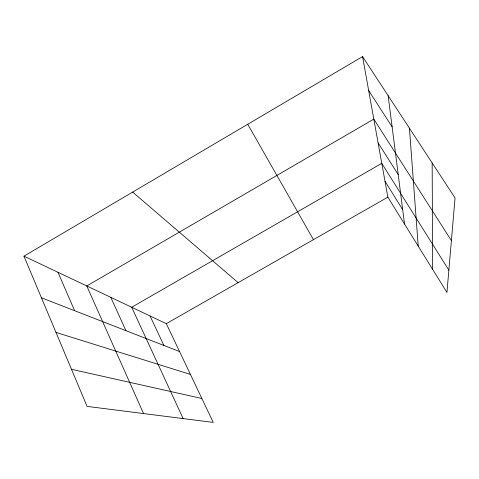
<?xml version="1.0" encoding="UTF-8"?>
<svg xmlns="http://www.w3.org/2000/svg" width="479" height="479" viewBox="0 0 479 479"><rect width="100%" height="100%" fill="white"/><g stroke="black" fill="none" stroke-linecap="round" stroke-linejoin="round"><path stroke-width="0.72" d="M23.95 256.157L166.315 323.672L213.227 422.406L87.07 406.39L23.95 256.157L362.567 56.594L455.05 197.923L446.949 292.447L387.858 197.156L362.567 56.594M166.315 323.672L387.858 197.156M71.485 369.303L201.869 398.498M55.983 332.402L190.426 374.416M41.445 297.794L179.559 351.55M132.665 192.085L238.135 282.658M368.674 90.549L392.121 126.869M451.392 240.614L373.818 119.115L86.765 285.951L143.538 413.557M378.081 142.814L398.223 174.643M448.859 270.186L381.775 163.345L131.695 307.255L183.146 418.586M385.008 181.307L402.695 209.664M247.751 124.259L313.452 239.65M150.059 315.966L163.89 345.455M110.787 297.339L125.929 330.678M57.971 272.294L74.628 310.709M388.14 95.68L404.527 224.034M409.431 128.21L418.209 246.098M432.166 162.95L432.633 269.354"/></g></svg>
